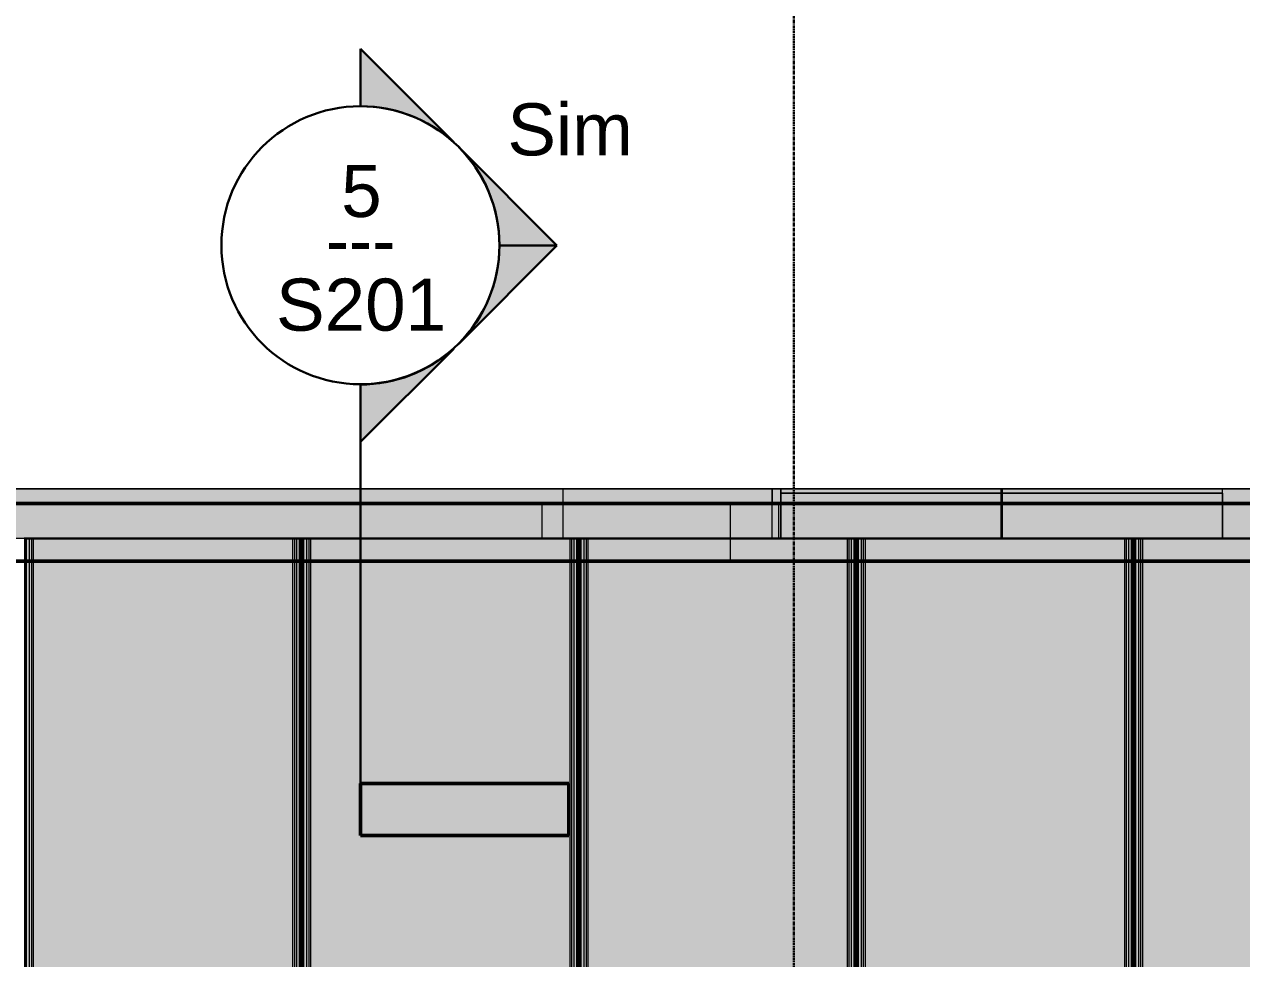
# Model space of a CAD drawing. Header units: inches. Extents: x -4126 to 627, y 9773 to 12338.
# Drawn here: x -2960.2 to -2750, y 12008.6 to 12169.9 of the extents above; entities that cross this region are included whole.
import ezdxf

# ---------------------------------------------------------------- set-up
doc = ezdxf.new("R2010")
doc.units = ezdxf.units.IN
doc.header["$MEASUREMENT"] = 0
doc.linetypes.add('Grid Line 1_2_', pattern=[0.875, 0.5, -0.125, 0.125, -0.125])
for name, color, linetype, lineweight in [('A-WALL', 113, 'Continuous', 13), ('G-ANNO-SYMB', 111, 'Continuous', 30), ('S-BEAM', 12, 'Continuous', 9), ('S-FNDN', 32, 'Continuous', 13), ('S-GRID', 1, 'Continuous', 9)]:
    doc.layers.add(name, color=color, linetype=linetype, lineweight=lineweight)
doc.styles.add('Arial_1', font='arial.ttf', dxfattribs={"height": 9})
doc.styles.add('Century Gothic', font='', dxfattribs={"height": 9})
doc.styles.get('Century Gothic').set_extended_font_data('Century Gothic')

# ---------------------------------------------------------------- blocks, each defined once
blk = doc.blocks.new('CTR - 1st Phase - Shell_rvt-1-FRAMING PLAN - 1ST FLOOR')
at = {"layer": 'A-WALL', "lineweight": 5, "transparency": 33554585}
h = blk.add_hatch(color=13, dxfattribs=at)
h.paths.add_polyline_path([(-3823.2, 12087.19), (-3712.62, 12087.19), (-3712.62, 12089.69), (-3823.2, 12089.69)], flags=0)
h.paths.add_polyline_path([(-2716.32, 12087.19), (-2716.32, 12089.69), (-2753.31, 12089.69), (-2753.31, 12087.19), (-2746.2, 12087.19), (-2746.2, 12088.19), (-2718.32, 12088.19), (-2718.32, 12087.19)], flags=0)
h.paths.add_polyline_path([(-3674.6, 12087.19), (-3673.59, 12087.19), (-3673.59, 12089.69), (-3674.6, 12089.69), (-3674.6, 12087.75)], flags=0)
h.paths.add_polyline_path([(-3637.46, 12087.19), (-3631.32, 12087.19), (-3631.32, 12089.69), (-3637.46, 12089.69), (-3637.46, 12087.27)], flags=0)
h.paths.add_polyline_path([(-2791.52, 12087.19), (-2791.34, 12087.19), (-2791.34, 12089.69), (-2791.52, 12089.69), (-2791.52, 12087.63)], flags=0)
h.paths.add_polyline_path([(-3136.32, 12087.19), (-3131.77, 12087.19), (-3131.77, 12088.19), (-3103.89, 12088.19), (-3103.89, 12087.19), (-3060.14, 12087.19), (-3060.14, 12089.69), (-3136.32, 12089.69), (-3136.32, 12089.64)], flags=0)
h.paths.add_polyline_path([(-2829.55, 12087.19), (-2829.55, 12089.69), (-2831.06, 12089.69), (-2831.06, 12087.19)], flags=0)
h.paths.add_polyline_path([(-3022.11, 12087.19), (-3020.79, 12087.19), (-3020.79, 12089.69), (-3022.11, 12089.69), (-3022.11, 12088.98)], flags=0)
h.paths.add_polyline_path([(-2984.66, 12087.19), (-2867.19, 12087.19), (-2867.19, 12089.69), (-2984.66, 12089.69), (-2984.66, 12088.76)], flags=0)
for points in [[(-2856.37, 12087.19), (-2831.06, 12087.19), (-2831.06, 12089.69), (-2867.19, 12089.69), (-2867.19, 12087.19)], [(-2829.55, 12087.19), (-2791.52, 12087.19), (-2791.52, 12089.69), (-2829.55, 12089.69), (-2829.55, 12087.85)], [(-2753.31, 12087.19), (-2753.31, 12089.69), (-2791.34, 12089.69), (-2791.34, 12087.19)], [(-2864.85, 12081.19), (-2838.32, 12081.19), (-2838.32, 12087.19), (-2867.19, 12087.19), (-2867.19, 12081.19), (-2865.28, 12081.19)], [(-2838.32, 12081.19), (-2831.06, 12081.19), (-2831.06, 12087.19), (-2838.32, 12087.19), (-2838.32, 12082.45)], [(-2816.51, 12081.19), (-2791.52, 12081.19), (-2791.52, 12087.19), (-2829.55, 12087.19), (-2829.55, 12081.19), (-2816.55, 12081.19)], [(-2768.63, 12081.19), (-2753.31, 12081.19), (-2753.31, 12087.19), (-2791.34, 12087.19), (-2791.34, 12081.19), (-2768.67, 12081.19)], [(-2864.43, 12081.06), (-2864.02, 12081.06), (-2864.02, 12081.19), (-2864.85, 12081.19), (-2864.85, 12081.06), (-2864.48, 12081.06)], [(-2838.32, 12081.06), (-2831.06, 12081.06), (-2831.06, 12081.19), (-2838.32, 12081.19)], [(-2816.14, 12081.06), (-2816.14, 12081.19), (-2816.97, 12081.19), (-2816.97, 12081.06), (-2816.51, 12081.06)], [(-2768.71, 12081.06), (-2768.25, 12081.06), (-2768.25, 12081.19), (-2769.09, 12081.19), (-2769.09, 12081.06)]]:
    blk.add_hatch(color=13, dxfattribs=at).paths.add_polyline_path(points, flags=0)
h = blk.add_hatch(color=13, dxfattribs=at)
h.paths.add_polyline_path([(-3823.2, 12081.06), (-3822.07, 12081.06), (-3822.03, 12081.19), (-3712.62, 12081.19), (-3712.62, 12087.19), (-3823.2, 12087.19)], flags=0)
h.paths.add_polyline_path([(-3630.54, 12081.19), (-3628.8, 12081.19), (-3628.8, 12087.19), (-3637.46, 12087.19), (-3637.46, 12081.19), (-3630.59, 12081.19)], flags=0)
h.paths.add_polyline_path([(-3582.66, 12081.19), (-3559.15, 12081.19), (-3559.15, 12087.19), (-3600.92, 12087.19), (-3600.92, 12081.19), (-3582.7, 12081.19)], flags=0)
h.paths.add_polyline_path([(-3487.74, 12081.19), (-3405.42, 12081.19), (-3405.42, 12087.19), (-3521.12, 12087.19), (-3521.12, 12081.19), (-3488.14, 12081.19)], flags=0)
h.paths.add_polyline_path([(-3673.59, 12081.19), (-3673.59, 12087.19), (-3674.6, 12087.15), (-3674.6, 12081.19)], flags=0)
h.paths.add_polyline_path([(-3295.33, 12081.19), (-3290.54, 12081.19), (-3290.54, 12087.19), (-3320.92, 12087.19), (-3320.92, 12081.19), (-3295.37, 12081.19)], flags=0)
h.paths.add_polyline_path([(-2912.27, 12081.19), (-2867.19, 12081.19), (-2867.19, 12087.19), (-2984.66, 12087.19), (-2984.66, 12081.19), (-2912.32, 12081.19)], flags=0)
h.paths.add_polyline_path([(-3151.68, 12081.19), (-3131.77, 12081.19), (-3131.77, 12087.19), (-3214.11, 12087.19), (-3214.11, 12081.19), (-3151.73, 12081.19)], flags=0)
h.paths.add_polyline_path([(-3103.8, 12081.19), (-3060.14, 12081.19), (-3060.14, 12087.19), (-3103.89, 12087.19), (-3103.88, 12081.19), (-3103.84, 12081.19)], flags=0)
h.paths.add_polyline_path([(-3020.79, 12081.19), (-3020.79, 12087.19), (-3022.11, 12087.18), (-3022.11, 12081.19)], flags=0)
h.paths.add_polyline_path([(-3252.14, 12081.19), (-3252.14, 12087.19), (-3252.51, 12087.19), (-3252.51, 12081.19)], flags=0)
h.paths.add_polyline_path([(-3348.8, 12081.19), (-3348.8, 12087.19), (-3367.4, 12087.19), (-3367.4, 12081.19)], flags=0)
h.paths.add_polyline_path([(-2656.02, 12081.19), (-2641.24, 12081.19), (-2641.24, 12087.19), (-2656.32, 12087.19), (-2656.32, 12081.19)], flags=0)
h = blk.add_hatch(color=13, dxfattribs=at)
h.paths.add_polyline_path([(-2831.06, 12081.19), (-2829.55, 12081.19), (-2829.55, 12087.19), (-2831.06, 12087.19), (-2831.06, 12082.49)], flags=0)
h.paths.add_polyline_path([(-2753.31, 12081.19), (-2746.2, 12081.19), (-2746.2, 12087.19), (-2753.31, 12087.19), (-2753.31, 12082.9)], flags=0)
h.paths.add_polyline_path([(-2791.52, 12081.19), (-2791.34, 12081.19), (-2791.34, 12087.19), (-2791.52, 12087.19), (-2791.52, 12082.7)], flags=0)
h.paths.add_polyline_path([(-2696.32, 12081.19), (-2696.32, 12087.19), (-2718.32, 12087.19), (-2718.32, 12081.19)], flags=0)
h = blk.add_hatch(color=13, dxfattribs=at)
h.paths.add_polyline_path([(-2912.27, 12081.06), (-2911.9, 12081.06), (-2911.9, 12081.19), (-2912.73, 12081.19), (-2912.73, 12081.06), (-2912.32, 12081.06)], flags=0)
h.paths.add_polyline_path([(-2960.61, 12081.06), (-2959.78, 12081.06), (-2959.78, 12081.19), (-2960.61, 12081.19)], flags=0)
h.paths.add_polyline_path([(-3487.32, 12081.06), (-3486.48, 12081.06), (-3486.48, 12081.19), (-3487.32, 12081.19)], flags=0)
h.paths.add_polyline_path([(-3582.66, 12081.06), (-3582.25, 12081.06), (-3582.25, 12081.19), (-3583.08, 12081.19), (-3583.08, 12081.06), (-3582.7, 12081.06)], flags=0)
h.paths.add_polyline_path([(-3630.13, 12081.06), (-3630.13, 12081.19), (-3630.96, 12081.19), (-3630.96, 12081.06), (-3630.5, 12081.06)], flags=0)
h.paths.add_polyline_path([(-3103.43, 12081.06), (-3103.43, 12081.19), (-3103.89, 12081.19), (-3103.88, 12081.06), (-3103.8, 12081.06)], flags=0)
h.paths.add_polyline_path([(-3439.02, 12081.06), (-3438.6, 12081.06), (-3438.6, 12081.19), (-3439.43, 12081.19), (-3439.43, 12081.06), (-3439.06, 12081.06)], flags=0)
h.paths.add_polyline_path([(-3152.14, 12081.06), (-3151.31, 12081.06), (-3151.31, 12081.19), (-3152.14, 12081.19)], flags=0)
h.paths.add_polyline_path([(-3295.37, 12081.06), (-3294.95, 12081.06), (-3294.95, 12081.19), (-3295.79, 12081.19), (-3295.79, 12081.06), (-3295.41, 12081.06)], flags=0)
h.paths.add_polyline_path([(-3199.57, 12081.06), (-3199.19, 12081.06), (-3199.19, 12081.19), (-3200.02, 12081.19), (-3200.02, 12081.06), (-3199.61, 12081.06)], flags=0)
h.paths.add_polyline_path([(-3822.07, 12081.06), (-3821.66, 12081.06), (-3821.66, 12081.19), (-3822.07, 12081.19), (-3822.07, 12081.11)], flags=0)
h.paths.add_polyline_path([(-3726.35, 12081.06), (-3725.89, 12081.06), (-3725.89, 12081.19), (-3726.72, 12081.19), (-3726.72, 12081.06)], flags=0)
h.paths.add_polyline_path([(-3774.19, 12081.06), (-3773.77, 12081.06), (-3773.77, 12081.19), (-3774.61, 12081.19), (-3774.61, 12081.06), (-3774.23, 12081.06)], flags=0)
h = blk.add_hatch(color=13, dxfattribs=at)
h.paths.add_polyline_path([(-2641.24, 12081.06), (-2641.24, 12081.19), (-2656.32, 12081.19), (-2656.32, 12081.06)], flags=0)
h.paths.add_polyline_path([(-2961.04, 12081.06), (-2960.61, 12081.06), (-2960.61, 12081.19), (-2961.04, 12081.19)], flags=0)
h.paths.add_polyline_path([(-2961.44, 12081.06), (-2961.44, 12081.19), (-2984.66, 12081.19), (-2984.66, 12081.06)], flags=0)
h.paths.add_polyline_path([(-2959.78, 12081.06), (-2959.35, 12081.06), (-2959.35, 12081.19), (-2959.78, 12081.19)], flags=0)
h.paths.add_polyline_path([(-2867.19, 12081.06), (-2867.19, 12081.19), (-2911.08, 12081.19), (-2911.08, 12081.06)], flags=0)
h.paths.add_polyline_path([(-2958.96, 12081.06), (-2913.56, 12081.06), (-2913.56, 12081.19), (-2958.96, 12081.19)], flags=0)
h.paths.add_polyline_path([(-2913.16, 12081.06), (-2912.73, 12081.06), (-2912.73, 12081.19), (-2913.16, 12081.19)], flags=0)
h.paths.add_polyline_path([(-2911.47, 12081.06), (-2911.47, 12081.19), (-2911.9, 12081.19), (-2911.9, 12081.06)], flags=0)
h.paths.add_polyline_path([(-3438.6, 12081.06), (-3438.17, 12081.06), (-3438.17, 12081.19), (-3438.6, 12081.19)], flags=0)
h.paths.add_polyline_path([(-3599.25, 12081.06), (-3583.9, 12081.06), (-3583.9, 12081.19), (-3600.92, 12081.19), (-3600.92, 12081.06)], flags=0)
h.paths.add_polyline_path([(-3367.4, 12081.06), (-3348.8, 12081.06), (-3348.8, 12081.19), (-3367.4, 12081.19)], flags=0)
h.paths.add_polyline_path([(-3405.42, 12081.06), (-3405.42, 12081.19), (-3437.78, 12081.19), (-3437.78, 12081.06)], flags=0)
h.paths.add_polyline_path([(-3628.8, 12081.06), (-3628.8, 12081.19), (-3629.3, 12081.15), (-3629.3, 12081.06)], flags=0)
h.paths.add_polyline_path([(-3633.01, 12081.06), (-3631.78, 12081.06), (-3631.78, 12081.19), (-3637.46, 12081.19), (-3637.46, 12081.06)], flags=0)
h.paths.add_polyline_path([(-3583.51, 12081.06), (-3583.08, 12081.06), (-3583.08, 12081.19), (-3583.51, 12081.19)], flags=0)
h.paths.add_polyline_path([(-3320.92, 12081.06), (-3296.61, 12081.06), (-3296.61, 12081.19), (-3320.92, 12081.19)], flags=0)
h.paths.add_polyline_path([(-3629.7, 12081.06), (-3629.7, 12081.19), (-3630.13, 12081.19), (-3630.13, 12081.06)], flags=0)
h.paths.add_polyline_path([(-3582.25, 12081.06), (-3581.82, 12081.06), (-3581.82, 12081.19), (-3582.25, 12081.19)], flags=0)
h.paths.add_polyline_path([(-3096.25, 12081.06), (-3060.14, 12081.06), (-3060.14, 12081.19), (-3102.6, 12081.19), (-3102.6, 12081.06)], flags=0)
h.paths.add_polyline_path([(-3103, 12081.06), (-3103, 12081.19), (-3103.43, 12081.19), (-3103.43, 12081.06)], flags=0)
h.paths.add_polyline_path([(-3439.43, 12081.06), (-3439.43, 12081.19), (-3439.86, 12081.19), (-3439.86, 12081.06)], flags=0)
h.paths.add_polyline_path([(-3581.42, 12081.06), (-3559.15, 12081.06), (-3559.15, 12081.19), (-3581.42, 12081.19)], flags=0)
h.paths.add_polyline_path([(-3296.22, 12081.06), (-3295.79, 12081.06), (-3295.79, 12081.19), (-3296.22, 12081.19)], flags=0)
h.paths.add_polyline_path([(-3020.79, 12081.06), (-3020.79, 12081.19), (-3022.11, 12081.19), (-3022.11, 12081.06)], flags=0)
h.paths.add_polyline_path([(-3521.12, 12081.06), (-3488.14, 12081.06), (-3488.14, 12081.19), (-3521.12, 12081.19)], flags=0)
h.paths.add_polyline_path([(-3152.14, 12081.06), (-3152.14, 12081.19), (-3152.57, 12081.19), (-3152.57, 12081.06)], flags=0)
h.paths.add_polyline_path([(-3152.97, 12081.06), (-3152.97, 12081.19), (-3198.37, 12081.19), (-3198.37, 12081.06)], flags=0)
h.paths.add_polyline_path([(-3487.74, 12081.06), (-3487.32, 12081.06), (-3487.32, 12081.19), (-3487.74, 12081.19)], flags=0)
h.paths.add_polyline_path([(-3198.76, 12081.06), (-3198.76, 12081.19), (-3199.19, 12081.19), (-3199.19, 12081.06)], flags=0)
h.paths.add_polyline_path([(-3294.95, 12081.06), (-3294.52, 12081.06), (-3294.52, 12081.19), (-3294.95, 12081.19)], flags=0)
h.paths.add_polyline_path([(-3131.77, 12081.06), (-3131.77, 12081.19), (-3150.49, 12081.19), (-3150.49, 12081.06)], flags=0)
h.paths.add_polyline_path([(-3150.88, 12081.06), (-3150.88, 12081.19), (-3151.31, 12081.19), (-3151.31, 12081.06)], flags=0)
h.paths.add_polyline_path([(-3486.48, 12081.06), (-3486.05, 12081.06), (-3486.05, 12081.19), (-3486.48, 12081.19)], flags=0)
h.paths.add_polyline_path([(-3630.96, 12081.06), (-3630.96, 12081.19), (-3631.39, 12081.19), (-3631.39, 12081.06)], flags=0)
h.paths.add_polyline_path([(-3200.02, 12081.06), (-3200.02, 12081.19), (-3200.45, 12081.19), (-3200.45, 12081.06)], flags=0)
h.paths.add_polyline_path([(-3294.13, 12081.06), (-3290.54, 12081.06), (-3290.54, 12081.19), (-3294.13, 12081.19)], flags=0)
h.paths.add_polyline_path([(-3200.85, 12081.06), (-3200.85, 12081.19), (-3214.11, 12081.19), (-3214.11, 12081.06)], flags=0)
h.paths.add_polyline_path([(-3440.26, 12081.06), (-3440.26, 12081.19), (-3485.66, 12081.19), (-3485.66, 12081.06)], flags=0)
h.paths.add_polyline_path([(-3252.14, 12081.06), (-3252.14, 12081.19), (-3252.51, 12081.19), (-3252.51, 12081.06)], flags=0)
h.paths.add_polyline_path([(-3712.62, 12081.06), (-3712.62, 12081.19), (-3725.07, 12081.19), (-3725.07, 12081.06)], flags=0)
h.paths.add_polyline_path([(-3725.46, 12081.06), (-3725.46, 12081.19), (-3725.89, 12081.19), (-3725.89, 12081.06)], flags=0)
h.paths.add_polyline_path([(-3774.61, 12081.06), (-3774.61, 12081.19), (-3775.04, 12081.19), (-3775.04, 12081.06)], flags=0)
h.paths.add_polyline_path([(-3775.43, 12081.06), (-3775.43, 12081.19), (-3820.83, 12081.16), (-3820.83, 12081.06), (-3801.85, 12081.06)], flags=0)
h.paths.add_polyline_path([(-3674.6, 12081.06), (-3673.59, 12081.06), (-3673.59, 12081.19), (-3674.6, 12081.19)], flags=0)
h.paths.add_polyline_path([(-3747.32, 12081.06), (-3727.55, 12081.06), (-3727.55, 12081.19), (-3772.95, 12081.19), (-3772.95, 12081.06)], flags=0)
h.paths.add_polyline_path([(-3773.34, 12081.06), (-3773.34, 12081.19), (-3773.77, 12081.19), (-3773.76, 12081.06)], flags=0)
h.paths.add_polyline_path([(-3726.74, 12081.06), (-3726.72, 12081.06), (-3726.72, 12081.19), (-3727.15, 12081.19), (-3727.15, 12081.06)], flags=0)
h.paths.add_polyline_path([(-3821.23, 12081.06), (-3821.23, 12081.19), (-3821.66, 12081.19), (-3821.66, 12081.06)], flags=0)
h = blk.add_hatch(color=13, dxfattribs=at)
h.paths.add_polyline_path([(-2959.35, 12081.06), (-2958.96, 12081.06), (-2958.96, 12081.19), (-2959.35, 12081.19)], flags=0)
h.paths.add_polyline_path([(-2911.08, 12081.06), (-2911.08, 12081.19), (-2911.47, 12081.19), (-2911.47, 12081.06)], flags=0)
h.paths.add_polyline_path([(-2961.04, 12081.06), (-2961.04, 12081.19), (-2961.44, 12081.19), (-2961.44, 12081.06)], flags=0)
h.paths.add_polyline_path([(-2913.56, 12081.06), (-2913.16, 12081.06), (-2913.16, 12081.19), (-2913.56, 12081.19)], flags=0)
h.paths.add_polyline_path([(-3583.9, 12081.06), (-3583.51, 12081.06), (-3583.51, 12081.19), (-3583.9, 12081.19)], flags=0)
h.paths.add_polyline_path([(-3629.3, 12081.06), (-3629.3, 12081.19), (-3629.7, 12081.19), (-3629.7, 12081.06)], flags=0)
h.paths.add_polyline_path([(-3631.78, 12081.06), (-3631.39, 12081.06), (-3631.39, 12081.19), (-3631.78, 12081.19), (-3631.78, 12081.12)], flags=0)
h.paths.add_polyline_path([(-3486.05, 12081.06), (-3485.66, 12081.06), (-3485.66, 12081.19), (-3486.05, 12081.19)], flags=0)
h.paths.add_polyline_path([(-3437.78, 12081.06), (-3437.78, 12081.19), (-3438.17, 12081.19), (-3438.17, 12081.06)], flags=0)
h.paths.add_polyline_path([(-3581.82, 12081.06), (-3581.42, 12081.06), (-3581.42, 12081.19), (-3581.82, 12081.19)], flags=0)
h.paths.add_polyline_path([(-3102.6, 12081.06), (-3102.6, 12081.19), (-3103, 12081.19), (-3103, 12081.06)], flags=0)
h.paths.add_polyline_path([(-3198.37, 12081.06), (-3198.37, 12081.19), (-3198.76, 12081.19), (-3198.76, 12081.06)], flags=0)
h.paths.add_polyline_path([(-3296.61, 12081.06), (-3296.22, 12081.06), (-3296.22, 12081.19), (-3296.61, 12081.19)], flags=0)
h.paths.add_polyline_path([(-3152.57, 12081.06), (-3152.57, 12081.19), (-3152.97, 12081.19), (-3152.97, 12081.06)], flags=0)
h.paths.add_polyline_path([(-3488.14, 12081.06), (-3487.74, 12081.06), (-3487.74, 12081.19), (-3488.14, 12081.19)], flags=0)
h.paths.add_polyline_path([(-3150.49, 12081.06), (-3150.49, 12081.19), (-3150.88, 12081.19), (-3150.88, 12081.06)], flags=0)
h.paths.add_polyline_path([(-3439.86, 12081.06), (-3439.86, 12081.19), (-3440.26, 12081.19), (-3440.26, 12081.06)], flags=0)
h.paths.add_polyline_path([(-3200.45, 12081.06), (-3200.45, 12081.19), (-3200.85, 12081.19), (-3200.85, 12081.06)], flags=0)
h.paths.add_polyline_path([(-3294.52, 12081.06), (-3294.13, 12081.06), (-3294.13, 12081.19), (-3294.52, 12081.19)], flags=0)
h.paths.add_polyline_path([(-3725.46, 12081.06), (-3725.07, 12081.06), (-3725.07, 12081.19), (-3725.46, 12081.19)], flags=0)
h.paths.add_polyline_path([(-3775.04, 12081.06), (-3775.04, 12081.19), (-3775.43, 12081.19), (-3775.43, 12081.06)], flags=0)
h.paths.add_polyline_path([(-3773.34, 12081.06), (-3772.95, 12081.06), (-3772.95, 12081.19), (-3773.34, 12081.19)], flags=0)
h.paths.add_polyline_path([(-3727.15, 12081.06), (-3727.15, 12081.19), (-3727.55, 12081.19), (-3727.55, 12081.06)], flags=0)
h.paths.add_polyline_path([(-3820.83, 12081.06), (-3820.83, 12081.19), (-3821.23, 12081.19), (-3821.23, 12081.06)], flags=0)
h = blk.add_hatch(color=13, dxfattribs=at)
h.paths.add_polyline_path([(-2864.02, 12081.06), (-2863.59, 12081.06), (-2863.59, 12081.19), (-2864.02, 12081.19)], flags=0)
h.paths.add_polyline_path([(-2838.32, 12081.06), (-2838.32, 12081.19), (-2863.19, 12081.19), (-2863.19, 12081.06), (-2856.37, 12081.06)], flags=0)
h.paths.add_polyline_path([(-2865.67, 12081.06), (-2865.67, 12081.19), (-2867.19, 12081.19), (-2867.19, 12081.06)], flags=0)
h.paths.add_polyline_path([(-2865.28, 12081.06), (-2864.85, 12081.06), (-2864.85, 12081.19), (-2865.28, 12081.19)], flags=0)
h = blk.add_hatch(color=13, dxfattribs=at)
h.paths.add_polyline_path([(-2863.19, 12081.06), (-2863.19, 12081.19), (-2863.59, 12081.19), (-2863.59, 12081.06)], flags=0)
h.paths.add_polyline_path([(-2865.67, 12081.06), (-2865.28, 12081.06), (-2865.28, 12081.19), (-2865.67, 12081.19)], flags=0)
h = blk.add_hatch(color=13, dxfattribs=at)
h.paths.add_polyline_path([(-2718.32, 12081.06), (-2696.32, 12081.06), (-2696.32, 12081.19), (-2718.32, 12081.19)], flags=0)
h.paths.add_polyline_path([(-2831.06, 12081.06), (-2829.55, 12081.06), (-2829.55, 12081.19), (-2831.06, 12081.19)], flags=0)
h.paths.add_polyline_path([(-2753.31, 12081.06), (-2746.2, 12081.06), (-2746.2, 12081.19), (-2753.31, 12081.19)], flags=0)
h.paths.add_polyline_path([(-2791.34, 12081.06), (-2791.34, 12081.19), (-2791.52, 12081.19), (-2791.52, 12081.06)], flags=0)
h = blk.add_hatch(color=13, dxfattribs=at)
h.paths.add_polyline_path([(-2815.31, 12081.06), (-2791.52, 12081.06), (-2791.52, 12081.19), (-2815.31, 12081.19)], flags=0)
h.paths.add_polyline_path([(-2829.55, 12081.06), (-2817.79, 12081.06), (-2817.79, 12081.19), (-2829.55, 12081.19), (-2829.55, 12081.13)], flags=0)
h.paths.add_polyline_path([(-2815.71, 12081.06), (-2815.71, 12081.19), (-2816.14, 12081.19), (-2816.14, 12081.06)], flags=0)
h.paths.add_polyline_path([(-2816.97, 12081.06), (-2816.97, 12081.19), (-2817.4, 12081.19), (-2817.4, 12081.06)], flags=0)
h = blk.add_hatch(color=13, dxfattribs=at)
h.paths.add_polyline_path([(-2815.71, 12081.06), (-2815.31, 12081.06), (-2815.31, 12081.19), (-2815.71, 12081.19)], flags=0)
h.paths.add_polyline_path([(-2817.79, 12081.06), (-2817.4, 12081.06), (-2817.4, 12081.19), (-2817.79, 12081.19)], flags=0)
h = blk.add_hatch(color=13, dxfattribs=at)
h.paths.add_polyline_path([(-2768.25, 12081.06), (-2767.82, 12081.06), (-2767.82, 12081.19), (-2768.25, 12081.19)], flags=0)
h.paths.add_polyline_path([(-2767.43, 12081.06), (-2753.31, 12081.06), (-2753.31, 12081.19), (-2767.43, 12081.19)], flags=0)
h.paths.add_polyline_path([(-2769.09, 12081.06), (-2769.09, 12081.19), (-2769.52, 12081.19), (-2769.52, 12081.06)], flags=0)
h.paths.add_polyline_path([(-2769.91, 12081.06), (-2769.91, 12081.19), (-2791.34, 12081.19), (-2791.34, 12081.06)], flags=0)
h = blk.add_hatch(color=13, dxfattribs=at)
h.paths.add_polyline_path([(-2769.52, 12081.06), (-2769.52, 12081.19), (-2769.91, 12081.19), (-2769.91, 12081.06)], flags=0)
h.paths.add_polyline_path([(-2767.43, 12081.06), (-2767.43, 12081.19), (-2767.82, 12081.19), (-2767.82, 12081.06)], flags=0)
at = {"layer": 'A-WALL', "color": 253}
for p, q in [((-2716.32, 12089.69), (-3136.32, 12089.69)), ((-2959.78, 12081.06), (-2960.16, 12081.06)), ((-2958.96, 12081.06), (-2959.35, 12081.06)), ((-2913.16, 12081.06), (-2913.56, 12081.06)), ((-2912.36, 12081.06), (-2912.73, 12081.06)), ((-2911.9, 12081.06), (-2912.27, 12081.06)), ((-2911.08, 12081.06), (-2911.47, 12081.06)), ((-2865.28, 12081.06), (-2865.67, 12081.06)), ((-2864.48, 12081.06), (-2864.85, 12081.06)), ((-2864.02, 12081.06), (-2864.39, 12081.06)), ((-2863.19, 12081.06), (-2863.59, 12081.06)), ((-2817.79, 12081.06), (-2817.4, 12081.06)), ((-2817.4, 12081.06), (-2817.79, 12081.06)), ((-2816.97, 12081.06), (-2816.59, 12081.06)), ((-2816.59, 12081.06), (-2816.97, 12081.06)), ((-2816.51, 12081.06), (-2816.14, 12081.06)), ((-2816.14, 12081.06), (-2816.51, 12081.06)), ((-2815.71, 12081.06), (-2815.31, 12081.06)), ((-2815.31, 12081.06), (-2815.71, 12081.06)), ((-2769.91, 12081.06), (-2769.52, 12081.06)), ((-2769.52, 12081.06), (-2769.91, 12081.06)), ((-2769.09, 12081.06), (-2768.71, 12081.06)), ((-2768.71, 12081.06), (-2769.09, 12081.06)), ((-2768.63, 12081.06), (-2768.25, 12081.06)), ((-2768.25, 12081.06), (-2768.63, 12081.06)), ((-2767.82, 12081.06), (-2767.43, 12081.06)), ((-2767.43, 12081.06), (-2767.82, 12081.06))]:
    blk.add_line(p, q, dxfattribs=at)
at = {"layer": 'A-WALL', "color": 33}
for p, q in [((-2984.66, 12089.69), (-2867.19, 12089.69)), ((-2831.06, 12089.69), (-2867.19, 12089.69)), ((-2867.19, 12089.69), (-2831.06, 12089.69)), ((-2867.19, 12089.69), (-2867.19, 12087.19)), ((-2867.19, 12089.69), (-2867.19, 12087.19)), ((-2831.06, 12089.69), (-2829.55, 12089.69)), ((-2831.06, 12087.19), (-2831.06, 12089.69)), ((-2831.06, 12089.69), (-2831.06, 12087.19)), ((-2791.52, 12089.69), (-2829.55, 12089.69)), ((-2829.55, 12089.69), (-2791.52, 12089.69)), ((-2829.55, 12089.69), (-2829.55, 12087.19)), ((-2829.55, 12088.94), (-2829.55, 12089.69)), ((-2829.55, 12088.94), (-2791.52, 12088.94)), ((-2791.52, 12088.94), (-2829.55, 12088.94)), ((-2829.55, 12087.19), (-2829.55, 12088.94)), ((-2791.52, 12089.69), (-2791.34, 12089.69)), ((-2791.52, 12088.94), (-2791.52, 12089.69)), ((-2791.52, 12087.19), (-2791.52, 12089.69)), ((-2791.52, 12088.94), (-2791.52, 12087.19)), ((-2753.31, 12089.69), (-2791.34, 12089.69)), ((-2791.34, 12089.69), (-2753.31, 12089.69)), ((-2791.34, 12089.69), (-2791.34, 12087.19)), ((-2791.34, 12088.94), (-2791.34, 12089.69)), ((-2791.34, 12088.94), (-2753.31, 12088.94)), ((-2753.31, 12088.94), (-2791.34, 12088.94)), ((-2791.34, 12087.19), (-2791.34, 12088.94)), ((-2753.31, 12089.69), (-2712.32, 12089.69)), ((-2753.31, 12088.94), (-2753.31, 12089.69)), ((-2753.31, 12087.19), (-2753.31, 12089.69)), ((-2753.31, 12088.94), (-2753.31, 12087.19)), ((-2867.19, 12087.19), (-2867.19, 12081.19)), ((-2831.06, 12081.19), (-2831.06, 12087.19)), ((-2829.55, 12087.19), (-2829.55, 12081.19)), ((-2829.55, 12081.19), (-2829.55, 12087.19)), ((-2791.52, 12087.19), (-2791.52, 12081.19)), ((-2791.52, 12081.19), (-2791.52, 12087.19)), ((-2791.34, 12087.19), (-2791.34, 12081.19)), ((-2791.34, 12081.19), (-2791.34, 12087.19)), ((-2753.31, 12087.19), (-2753.31, 12081.19)), ((-2753.31, 12081.19), (-2753.31, 12087.19)), ((-2959.35, 12081.06), (-2959.78, 12081.06)), ((-2913.56, 12081.06), (-2958.96, 12081.06)), ((-2912.73, 12081.06), (-2913.16, 12081.06)), ((-2911.47, 12081.06), (-2911.9, 12081.06)), ((-2865.67, 12081.06), (-2911.08, 12081.06)), ((-2867.19, 12081.19), (-2867.19, 12081.06)), ((-2864.85, 12081.06), (-2865.28, 12081.06)), ((-2863.59, 12081.06), (-2864.02, 12081.06)), ((-2838.32, 12081.06), (-2863.19, 12081.06)), ((-2829.55, 12081.06), (-2838.32, 12081.06)), ((-2831.06, 12081.06), (-2831.06, 12081.19)), ((-2829.55, 12081.19), (-2829.55, 12081.06)), ((-2829.55, 12081.06), (-2829.55, 12081.19)), ((-2829.55, 12081.06), (-2817.79, 12081.06)), ((-2817.79, 12081.06), (-2829.55, 12081.06)), ((-2817.4, 12081.06), (-2817.79, 12081.06)), ((-2817.4, 12081.06), (-2816.97, 12081.06)), ((-2816.97, 12081.06), (-2817.4, 12081.06)), ((-2816.59, 12081.06), (-2816.97, 12081.06)), ((-2816.14, 12081.06), (-2816.51, 12081.06)), ((-2816.14, 12081.06), (-2815.71, 12081.06)), ((-2815.71, 12081.06), (-2816.14, 12081.06)), ((-2815.31, 12081.06), (-2815.71, 12081.06)), ((-2815.31, 12081.06), (-2791.52, 12081.06)), ((-2791.52, 12081.06), (-2815.31, 12081.06)), ((-2791.52, 12081.19), (-2791.52, 12081.06)), ((-2791.52, 12081.06), (-2791.52, 12081.19)), ((-2791.34, 12081.06), (-2791.52, 12081.06)), ((-2791.34, 12081.19), (-2791.34, 12081.06)), ((-2791.34, 12081.06), (-2791.34, 12081.19)), ((-2791.34, 12081.06), (-2769.91, 12081.06)), ((-2769.91, 12081.06), (-2791.34, 12081.06)), ((-2769.52, 12081.06), (-2769.91, 12081.06)), ((-2769.52, 12081.06), (-2769.09, 12081.06)), ((-2769.09, 12081.06), (-2769.52, 12081.06)), ((-2768.71, 12081.06), (-2769.09, 12081.06)), ((-2768.25, 12081.06), (-2768.63, 12081.06)), ((-2768.25, 12081.06), (-2767.82, 12081.06)), ((-2767.82, 12081.06), (-2768.25, 12081.06)), ((-2767.43, 12081.06), (-2767.82, 12081.06)), ((-2767.43, 12081.06), (-2753.31, 12081.06)), ((-2753.31, 12081.06), (-2767.43, 12081.06)), ((-2753.31, 12081.19), (-2753.31, 12081.06)), ((-2753.31, 12081.06), (-2753.31, 12081.19)), ((-2746.2, 12081.06), (-2753.31, 12081.06))]:
    blk.add_line(p, q, dxfattribs=at)
at = {"layer": 'A-WALL', "color": 23}
for p, q in [((-2867.19, 12089.69), (-2831.06, 12089.69)), ((-2829.55, 12089.69), (-2791.52, 12089.69)), ((-2791.34, 12089.69), (-2753.31, 12089.69)), ((-2817.79, 12081.06), (-2829.55, 12081.06)), ((-2816.97, 12081.06), (-2817.4, 12081.06)), ((-2815.71, 12081.06), (-2816.14, 12081.06)), ((-2791.52, 12081.06), (-2815.31, 12081.06)), ((-2769.91, 12081.06), (-2791.34, 12081.06)), ((-2769.09, 12081.06), (-2769.52, 12081.06)), ((-2767.82, 12081.06), (-2768.25, 12081.06)), ((-2753.31, 12081.06), (-2767.43, 12081.06))]:
    blk.add_line(p, q, dxfattribs=at)
at = {"layer": 'A-WALL', "color": 9}
for p, q in [((-2838.32, 12087.19), (-3136.32, 12087.19)), ((-2984.66, 12087.19), (-2867.19, 12087.19)), ((-2838.32, 12087.19), (-2867.19, 12087.19)), ((-2867.19, 12087.19), (-2867.19, 12081.19)), ((-2716.32, 12087.19), (-2838.32, 12087.19)), ((-2831.06, 12087.19), (-2838.32, 12087.19)), ((-2831.06, 12087.19), (-2696.32, 12087.19)), ((-2831.06, 12081.19), (-2831.06, 12087.19)), ((-2960.16, 12081.06), (-2959.35, 12081.06)), ((-2959.35, 12081.06), (-2958.96, 12081.06)), ((-2958.96, 12081.06), (-2913.56, 12081.06)), ((-2913.56, 12081.06), (-2913.16, 12081.06)), ((-2913.16, 12081.06), (-2912.36, 12081.06)), ((-2912.27, 12081.06), (-2911.47, 12081.06)), ((-2911.47, 12081.06), (-2911.08, 12081.06)), ((-2911.08, 12081.06), (-2867.19, 12081.06)), ((-2867.19, 12081.19), (-2867.19, 12081.06)), ((-2867.19, 12081.06), (-2865.67, 12081.06)), ((-2865.67, 12081.06), (-2865.28, 12081.06)), ((-2865.28, 12081.06), (-2864.48, 12081.06)), ((-2864.39, 12081.06), (-2863.59, 12081.06)), ((-2863.59, 12081.06), (-2863.19, 12081.06)), ((-2863.19, 12081.06), (-2838.32, 12081.06)), ((-2838.32, 12081.06), (-2831.06, 12081.06)), ((-2831.06, 12081.06), (-2831.06, 12081.19)), ((-2831.06, 12081.06), (-2817.79, 12081.06)), ((-2817.79, 12081.06), (-2817.4, 12081.06)), ((-2817.4, 12081.06), (-2816.97, 12081.06)), ((-2816.97, 12081.06), (-2816.59, 12081.06)), ((-2816.51, 12081.06), (-2816.14, 12081.06)), ((-2816.14, 12081.06), (-2815.71, 12081.06)), ((-2815.71, 12081.06), (-2815.31, 12081.06)), ((-2815.31, 12081.06), (-2769.91, 12081.06)), ((-2769.91, 12081.06), (-2769.52, 12081.06)), ((-2769.52, 12081.06), (-2769.09, 12081.06)), ((-2769.09, 12081.06), (-2768.71, 12081.06)), ((-2768.63, 12081.06), (-2768.25, 12081.06)), ((-2768.25, 12081.06), (-2767.82, 12081.06)), ((-2767.82, 12081.06), (-2767.43, 12081.06)), ((-2767.43, 12081.06), (-2722.03, 12081.06))]:
    blk.add_line(p, q, dxfattribs=at)
blk = doc.blocks.new('034100 - Precast Structural Concrete - Solid Plank - 12_-V21-FRAMING PLAN - 1ST FLOOR')
at = {"layer": 'S-BEAM', "transparency": 33554483}
for points in [[(4, 23.52), (4, 23.9), (0.13, 23.9), (0.13, 23.52)], [(222, 23.52), (222, 23.9), (4, 23.9), (4, 23.52), (136.1, 23.52)], [(4, 23.09), (0.13, 23.09), (0.13, 22.7), (4, 22.7)], [(222, 23.09), (4, 23.09), (4, 22.7), (222, 22.7)], [(4, -23.09), (4, -22.7), (0.13, -22.7), (0.13, -23.09)], [(222, -22.7), (4, -22.7), (4, -23.09), (222, -23.09)], [(4, -23.52), (0.13, -23.52), (0.13, -23.9), (4, -23.9)], [(222, -23.52), (4, -23.52), (4, -23.9), (222, -23.9)]]:
    blk.add_hatch(color=256, dxfattribs=at).paths.add_polyline_path(points, flags=0)
h = blk.add_hatch(color=256, dxfattribs=at)
h.paths.add_polyline_path([(4, 22.7), (0.13, 22.7), (0.13, -22.7), (4, -22.7)], flags=0)
h.paths.add_polyline_path([(4, -23.09), (0.13, -23.09), (0.13, -23.52), (4, -23.52)], flags=0)
h.paths.add_polyline_path([(4, 23.52), (0.13, 23.52), (0.13, 23.09), (4, 23.09)], flags=0)
h = blk.add_hatch(color=256, dxfattribs=at)
h.paths.add_polyline_path([(222, -23.52), (222, -23.09), (4, -23.09), (4, -23.52), (136.1, -23.52)], flags=0)
h.paths.add_polyline_path([(222, 23.09), (222, 23.52), (4, 23.52), (4, 23.09), (136.1, 23.09)], flags=0)
h.paths.add_polyline_path([(222, 22.7), (4, 22.7), (4, -22.7), (222, -22.7)], flags=0)
at = {"layer": 'S-BEAM'}
for p, q in [((0, 23.94), (0, 23.9)), ((0, 23.94), (4, 23.94)), ((0, 23.76), (0, 23.9)), ((0, 23.9), (0, 23.52)), ((0, 23.9), (4, 23.9)), ((0, 22.7), (0, 23.76)), ((0, 23.76), (4, 23.76)), ((0, 23.76), (4, 23.76)), ((0, 23.52), (0, -23.52)), ((0, 23.52), (4, 23.52)), ((4, 23.94), (222, 23.94)), ((4, 23.9), (222, 23.9)), ((4, 23.76), (222, 23.76)), ((4, 23.76), (222, 23.76)), ((4, 23.52), (222, 23.52)), ((0, 22.7), (0, 23.09)), ((0, 23.09), (0, 22.7)), ((0, 23.09), (4, 23.09)), ((0, 23.09), (4, 23.09)), ((0, 22.4), (0, 22.7)), ((0, 22.7), (4, 22.7)), ((0, -22.4), (0, 22.4)), ((0, 22.4), (4, 22.4)), ((4, 23.09), (222, 23.09)), ((4, 23.09), (222, 23.09)), ((4, 22.7), (222, 22.7)), ((4, 22.4), (222, 22.4)), ((0, -22.7), (0, -22.4)), ((0, -22.4), (4, -22.4)), ((0, -23.76), (0, -22.7)), ((0, -22.7), (0, -23.09)), ((0, -23.09), (0, -22.7)), ((0, -22.7), (4, -22.7)), ((0, -23.09), (4, -23.09)), ((0, -23.09), (4, -23.09)), ((4, -22.4), (222, -22.4)), ((4, -22.7), (222, -22.7)), ((4, -23.09), (222, -23.09)), ((4, -23.09), (222, -23.09)), ((0, -23.52), (0, -23.9)), ((4, -23.52), (0, -23.52)), ((0, -23.9), (0, -23.76)), ((4, -23.76), (0, -23.76)), ((0, -23.76), (4, -23.76)), ((0, -23.9), (0, -23.94)), ((0, -23.9), (4, -23.9)), ((222, -23.52), (4, -23.52)), ((222, -23.76), (4, -23.76)), ((4, -23.76), (222, -23.76)), ((4, -23.9), (222, -23.9))]:
    blk.add_line(p, q, dxfattribs=at)
blk = doc.blocks.new('034100 - Precast Structural Concrete - Solid Plank - 12_-V22-FRAMING PLAN - 1ST FLOOR')
at = {"layer": 'S-BEAM', "transparency": 33554483}
for points in [[(4, 23.52), (4, 23.9), (0.13, 23.9), (0.13, 23.52)], [(222, 23.52), (222, 23.9), (4, 23.9), (4, 23.52), (136.1, 23.52)], [(4, 23.09), (0.13, 23.09), (0.13, 22.7), (4, 22.7)], [(222, 23.09), (4, 23.09), (4, 22.7), (222, 22.7)], [(4, -22.7), (0.13, -22.7), (0.13, -23.09), (4, -23.09)], [(222, -22.7), (4, -22.7), (4, -23.09), (222, -23.09)], [(4, -23.9), (4, -23.52), (0.13, -23.52), (0.13, -23.9)], [(222, -23.52), (4, -23.52), (4, -23.9), (222, -23.9)]]:
    blk.add_hatch(color=256, dxfattribs=at).paths.add_polyline_path(points, flags=0)
h = blk.add_hatch(color=256, dxfattribs=at)
h.paths.add_polyline_path([(4, -23.52), (4, -23.09), (0.13, -23.09), (0.13, -23.52)], flags=0)
h.paths.add_polyline_path([(4, 23.09), (4, 23.52), (0.13, 23.52), (0.13, 23.09)], flags=0)
h.paths.add_polyline_path([(4, 21.19), (4, 22.7), (0.13, 22.7), (0.13, -22.7), (4, -22.7)], flags=0)
h = blk.add_hatch(color=256, dxfattribs=at)
h.paths.add_polyline_path([(222, -23.52), (222, -23.09), (4, -23.09), (4, -23.52), (136.1, -23.52)], flags=0)
h.paths.add_polyline_path([(222, 23.09), (222, 23.52), (4, 23.52), (4, 23.09), (136.1, 23.09)], flags=0)
h.paths.add_polyline_path([(222, 22.7), (4, 22.7), (4, -22.7), (222, -22.7)], flags=0)
at = {"layer": 'S-BEAM'}
for p, q in [((0, 23.94), (0, 23.9)), ((0, 23.94), (4, 23.94)), ((0, 23.76), (0, 23.9)), ((0, 23.9), (0, 23.52)), ((0, 23.9), (4, 23.9)), ((0, 22.7), (0, 23.76)), ((0, 23.76), (4, 23.76)), ((0, 23.76), (4, 23.76)), ((0, 23.52), (0, -23.52)), ((0, 23.52), (4, 23.52)), ((4, 23.94), (222, 23.94)), ((4, 23.9), (222, 23.9)), ((4, 23.76), (222, 23.76)), ((4, 23.76), (222, 23.76)), ((4, 23.52), (222, 23.52)), ((0, 22.7), (0, 23.09)), ((0, 23.09), (0, 22.7)), ((0, 23.09), (4, 23.09)), ((0, 23.09), (4, 23.09)), ((0, 22.4), (0, 22.7)), ((0, 22.7), (4, 22.7)), ((0, -22.4), (0, 22.4)), ((0, 22.4), (4, 22.4)), ((4, 23.09), (222, 23.09)), ((4, 23.09), (222, 23.09)), ((4, 22.7), (222, 22.7)), ((4, 22.4), (222, 22.4)), ((0, -22.7), (0, -22.4)), ((0, -22.4), (4, -22.4)), ((0, -23.76), (0, -22.7)), ((0, -22.7), (0, -23.09)), ((0, -23.09), (0, -22.7)), ((0, -22.7), (4, -22.7)), ((0, -23.09), (4, -23.09)), ((0, -23.09), (4, -23.09)), ((4, -22.4), (222, -22.4)), ((4, -22.7), (222, -22.7)), ((4, -23.09), (222, -23.09)), ((4, -23.09), (222, -23.09)), ((0, -23.52), (0, -23.9)), ((4, -23.52), (0, -23.52)), ((0, -23.9), (0, -23.76)), ((4, -23.76), (0, -23.76)), ((0, -23.76), (4, -23.76)), ((0, -23.9), (0, -23.94)), ((0, -23.9), (4, -23.9)), ((0, -23.94), (4, -23.94)), ((222, -23.52), (4, -23.52)), ((222, -23.76), (4, -23.76)), ((4, -23.76), (222, -23.76)), ((4, -23.9), (222, -23.9)), ((4, -23.94), (222, -23.94))]:
    blk.add_line(p, q, dxfattribs=at)
blk = doc.blocks.new('034100 - Precast Structural Concrete - Solid Plank - 12_-V23-FRAMING PLAN - 1ST FLOOR')
at = {"layer": 'S-BEAM', "transparency": 33554483}
for points in [[(4, 23.9), (4, 23.94), (0.13, 23.9)], [(4, 23.52), (4, 23.9), (0.13, 23.9), (0.13, 23.52)], [(222, 23.9), (4, 23.9), (4, 23.52), (222, 23.52)], [(4, 23.09), (0.13, 23.09), (0.13, 22.7), (4, 22.7)], [(222, 23.09), (4, 23.09), (4, 22.7), (222, 22.7)], [(4, -22.7), (0.13, -22.7), (0.13, -23.09), (4, -23.09)], [(222, -22.7), (4, -22.7), (4, -23.09), (222, -23.09)], [(4, -23.9), (4, -23.52), (0.13, -23.52), (0.13, -23.9)], [(222, -23.52), (4, -23.52), (4, -23.9), (222, -23.9)]]:
    blk.add_hatch(color=256, dxfattribs=at).paths.add_polyline_path(points, flags=0)
h = blk.add_hatch(color=256, dxfattribs=at)
h.paths.add_polyline_path([(4, 10.95), (4, 22.7), (0.13, 22.7), (0.13, 2.17), (4, 2.17), (4, 9.43)], flags=0)
h.paths.add_polyline_path([(4, 23.52), (0.13, 23.52), (0.13, 23.09), (4, 23.09)], flags=0)
h = blk.add_hatch(color=256, dxfattribs=at)
h.paths.add_polyline_path([(226, 13.29), (222, 13.29), (222, 22.7), (4, 22.7), (4, -22.7), (222, -22.7), (222, 13.29), (226, 13.29)], flags=0)
h.paths.add_polyline_path([(222, 23.09), (222, 23.52), (4, 23.52), (4, 23.09), (136.1, 23.09)], flags=0)
h.paths.add_polyline_path([(222, -23.09), (4, -23.09), (4, -23.52), (222, -23.52)], flags=0)
h = blk.add_hatch(color=256, dxfattribs=at)
h.paths.add_polyline_path([(4, -22.7), (4, 2.17), (0.13, 2.17), (0.13, -22.7)], flags=0)
h.paths.add_polyline_path([(4, -23.09), (0.13, -23.09), (0.13, -23.52), (4, -23.52)], flags=0)
at = {"layer": 'S-BEAM'}
for p, q in [((0, 23.94), (0, 23.9)), ((0, 23.94), (4, 23.94)), ((0, 23.76), (0, 23.9)), ((0, 23.9), (0, 23.52)), ((0, 23.9), (4, 23.9)), ((0, 23.52), (0, 23.76)), ((0, 23.76), (4, 23.76)), ((0, 23.76), (4, 23.76)), ((0, 22.7), (0, 23.52)), ((0, 23.52), (0, 2.17)), ((0, 23.52), (4, 23.52)), ((4, 23.94), (222, 23.94)), ((4, 23.9), (222, 23.9)), ((4, 23.76), (222, 23.76)), ((4, 23.76), (222, 23.76)), ((4, 23.52), (222, 23.52)), ((0, 22.7), (0, 23.09)), ((0, 23.09), (0, 22.7)), ((0, 23.09), (4, 23.09)), ((0, 23.09), (4, 23.09)), ((0, 22.4), (0, 22.7)), ((0, 22.7), (4, 22.7)), ((0, 2.17), (0, 22.4)), ((0, 22.4), (4, 22.4)), ((4, 23.09), (222, 23.09)), ((4, 23.09), (222, 23.09)), ((4, 22.7), (222, 22.7)), ((4, 22.4), (222, 22.4)), ((0, -22.4), (0, 2.17)), ((0, 2.17), (0, -23.52)), ((0, -22.7), (0, -22.4)), ((0, -22.4), (4, -22.4)), ((0, -23.76), (0, -22.7)), ((0, -22.7), (0, -23.09)), ((0, -23.09), (0, -22.7)), ((0, -22.7), (4, -22.7)), ((0, -23.09), (4, -23.09)), ((0, -23.09), (4, -23.09)), ((4, -22.4), (222, -22.4)), ((4, -22.7), (222, -22.7)), ((4, -23.09), (222, -23.09)), ((4, -23.09), (222, -23.09)), ((0, -23.52), (0, -23.9)), ((4, -23.52), (0, -23.52)), ((0, -23.9), (0, -23.76)), ((4, -23.76), (0, -23.76)), ((0, -23.76), (4, -23.76)), ((0, -23.9), (0, -23.94)), ((0, -23.9), (4, -23.9)), ((0, -23.94), (4, -23.94)), ((222, -23.52), (4, -23.52)), ((222, -23.76), (4, -23.76)), ((4, -23.76), (222, -23.76)), ((4, -23.9), (222, -23.9)), ((4, -23.94), (222, -23.94))]:
    blk.add_line(p, q, dxfattribs=at)
blk = doc.blocks.new('034100 - Precast Structural Concrete - Solid Plank - 12_-V24-FRAMING PLAN - 1ST FLOOR')
at = {"layer": 'S-BEAM', "transparency": 33554483}
for points in [[(4, 23.52), (4, 23.9), (0.13, 23.9), (0.13, 23.52)], [(222, 23.52), (222, 23.9), (4, 23.9), (4, 23.52), (136.1, 23.52)], [(4, 23.09), (0.13, 23.09), (0.13, 22.7), (4, 22.7)], [(222, 23.09), (4, 23.09), (4, 22.7), (222, 22.7)], [(4, -22.7), (0.13, -22.7), (0.13, -23.09), (4, -23.09)], [(222, -22.7), (4, -22.7), (4, -23.09), (222, -23.09)], [(4, -23.52), (0.13, -23.52), (0.13, -23.9), (4, -23.9)], [(222, -23.52), (4, -23.52), (4, -23.9), (222, -23.9)]]:
    blk.add_hatch(color=256, dxfattribs=at).paths.add_polyline_path(points, flags=0)
h = blk.add_hatch(color=256, dxfattribs=at)
h.paths.add_polyline_path([(4, -23.52), (4, -23.09), (0.13, -23.09), (0.13, -23.52)], flags=0)
h.paths.add_polyline_path([(4, -22.7), (4, 22.7), (0.13, 22.7), (0.13, -22.7)], flags=0)
h.paths.add_polyline_path([(4, 23.52), (0.13, 23.52), (0.13, 23.09), (4, 23.09)], flags=0)
h = blk.add_hatch(color=256, dxfattribs=at)
h.paths.add_polyline_path([(222, -23.52), (222, -23.09), (4, -23.09), (4, -23.52), (136.1, -23.52)], flags=0)
h.paths.add_polyline_path([(222, 23.09), (222, 23.52), (4, 23.52), (4, 23.09), (136.1, 23.09)], flags=0)
h.paths.add_polyline_path([(222, 22.7), (4, 22.7), (4, -22.7), (222, -22.7)], flags=0)
at = {"layer": 'S-BEAM'}
for p, q in [((0, 23.94), (0, 23.9)), ((0, 23.94), (4, 23.94)), ((0, 23.76), (0, 23.9)), ((0, 23.9), (0, 23.52)), ((0, 23.9), (4, 23.9)), ((0, 23.52), (0, 23.76)), ((0, 23.76), (4, 23.76)), ((0, 23.76), (4, 23.76)), ((0, 22.7), (0, 23.52)), ((0, 23.52), (0, -23.52)), ((0, 23.52), (4, 23.52)), ((4, 23.94), (222, 23.94)), ((4, 23.9), (222, 23.9)), ((4, 23.76), (222, 23.76)), ((4, 23.76), (222, 23.76)), ((4, 23.52), (222, 23.52)), ((0, 22.7), (0, 23.09)), ((0, 23.09), (0, 22.7)), ((0, 23.09), (4, 23.09)), ((0, 23.09), (4, 23.09)), ((0, 22.4), (0, 22.7)), ((0, 22.7), (4, 22.7)), ((0, -22.4), (0, 22.4)), ((0, 22.4), (4, 22.4)), ((4, 23.09), (222, 23.09)), ((4, 23.09), (222, 23.09)), ((4, 22.7), (222, 22.7)), ((4, 22.4), (222, 22.4)), ((0, -22.7), (0, -22.4)), ((0, -22.4), (4, -22.4)), ((0, -23.52), (0, -22.7)), ((0, -22.7), (0, -23.09)), ((0, -23.09), (0, -22.7)), ((0, -22.7), (4, -22.7)), ((0, -23.09), (4, -23.09)), ((0, -23.09), (4, -23.09)), ((4, -22.4), (222, -22.4)), ((4, -22.7), (222, -22.7)), ((4, -23.09), (222, -23.09)), ((4, -23.09), (222, -23.09)), ((0, -23.52), (0, -23.9)), ((0, -23.76), (0, -23.52)), ((4, -23.52), (0, -23.52)), ((0, -23.9), (0, -23.76)), ((4, -23.76), (0, -23.76)), ((0, -23.76), (4, -23.76)), ((0, -23.9), (0, -23.94)), ((0, -23.9), (4, -23.9)), ((0, -23.94), (4, -23.94)), ((222, -23.52), (4, -23.52)), ((222, -23.76), (4, -23.76)), ((4, -23.76), (222, -23.76)), ((4, -23.9), (222, -23.9)), ((4, -23.94), (222, -23.94))]:
    blk.add_line(p, q, dxfattribs=at)
blk = doc.blocks.new('034100 - Precast Structural Concrete - Solid Plank - 12_-V25-FRAMING PLAN - 1ST FLOOR')
at = {"layer": 'S-BEAM', "transparency": 33554483}
h = blk.add_hatch(color=256, dxfattribs=at)
h.paths.add_polyline_path([(4, -23.52), (4, -23.09), (0.13, -23.09), (0.13, -23.52)], flags=0)
h.paths.add_polyline_path([(4, 22.7), (0.13, 22.7), (0.13, -22.7), (4, -22.7), (4, -1.47)], flags=0)
h.paths.add_polyline_path([(4, 23.52), (0.13, 23.52), (0.13, 23.09), (4, 23.09), (4, 23.42)], flags=0)
h = blk.add_hatch(color=256, dxfattribs=at)
h.paths.add_polyline_path([(222, -23.09), (4, -23.09), (4, -23.52), (222, -23.52)], flags=0)
h.paths.add_polyline_path([(222, -22.7), (222, 22.7), (4, 22.7), (4, -22.7), (136.1, -22.7)], flags=0)
h.paths.add_polyline_path([(222, 23.42), (222, 23.52), (4, 23.52), (4, 23.09), (222, 23.09)], flags=0)
for points in [[(4, -22.7), (0.13, -22.7), (0.13, -23.09), (4, -23.09)], [(222, -22.7), (4, -22.7), (4, -23.09), (222, -23.09)], [(4, -23.9), (4, -23.52), (0.13, -23.52), (0.13, -23.9)], [(222, -23.9), (222, -23.52), (4, -23.52), (4, -23.9), (136.1, -23.9)]]:
    blk.add_hatch(color=256, dxfattribs=at).paths.add_polyline_path(points, flags=0)
at = {"layer": 'S-BEAM'}
for p, q in [((0, 23.52), (0, -23.52)), ((0, -22.4), (0, 22.4)), ((0, -22.7), (0, -22.4)), ((0, -22.4), (4, -22.4)), ((0, -23.52), (0, -22.7)), ((0, -22.7), (0, -23.09)), ((0, -23.09), (0, -22.7)), ((0, -22.7), (4, -22.7)), ((0, -23.09), (4, -23.09)), ((0, -23.09), (4, -23.09)), ((4, -22.4), (222, -22.4)), ((4, -22.7), (222, -22.7)), ((4, -23.09), (222, -23.09)), ((4, -23.09), (222, -23.09)), ((0, -23.52), (0, -23.9)), ((0, -23.76), (0, -23.52)), ((4, -23.52), (0, -23.52)), ((0, -23.9), (0, -23.76)), ((4, -23.76), (0, -23.76)), ((0, -23.76), (4, -23.76)), ((0, -23.9), (0, -23.94)), ((0, -23.9), (4, -23.9)), ((0, -23.94), (4, -23.94)), ((222, -23.52), (4, -23.52)), ((222, -23.76), (4, -23.76)), ((4, -23.76), (222, -23.76)), ((4, -23.9), (222, -23.9)), ((4, -23.94), (222, -23.94))]:
    blk.add_line(p, q, dxfattribs=at)
blk = doc.blocks.new('Section - 3_32_ x 3_8_-1738294-FRAMING PLAN - 1ST FLOOR')
at = {"layer": 'G-ANNO-SYMB', "lineweight": 9}
blk.add_hatch(color=256, dxfattribs=at).paths.add_polyline_path([(0, 0.375), (0, 0), (-0.09375, 0), (-0.09375, 0.375)], flags=0)
at = {"layer": 'G-ANNO-SYMB', "lineweight": 50}
for p, q in [((0, 0.375), (-0.09375, 0.375)), ((-0.09375, 0.375), (-0.09375, 0)), ((0, 0), (0, 0.375)), ((-0.09375, 0), (0, 0))]:
    blk.add_line(p, q, dxfattribs=at)
blk = doc.blocks.new('Section - Section Head - Filled-1738293-FRAMING PLAN - 1ST FLOOR')
at = {"layer": 'G-ANNO-SYMB', "lineweight": 9}
h = blk.add_hatch(color=256, dxfattribs=at)
edge = h.paths.add_edge_path(flags=0)
edge.add_line((-0.4268, 0.1768), (-0.25, 0.3536))
edge.add_line((-0.25, 0.3536), (-0.25, 0.25))
edge.add_arc((-0.25, 0), 0.25, 90, 135)
h = blk.add_hatch(color=256, dxfattribs=at)
edge = h.paths.add_edge_path(flags=0)
edge.add_arc((-0.25, 0), 0.25, 45, 90)
edge.add_line((-0.25, 0.25), (-0.25, 0.3536))
edge.add_line((-0.25, 0.3536), (-0.0732, 0.1768))
h = blk.add_hatch(color=256, dxfattribs=at)
edge = h.paths.add_edge_path(flags=0)
edge.add_arc((-0.25, 0), 0.2503, 137.9216, 180)
edge.add_line((-0.5003, 0), (-0.6036, 0))
edge.add_line((-0.6036, 0), (-0.4358, 0.1678))
h = blk.add_hatch(color=256, dxfattribs=at)
edge = h.paths.add_edge_path(flags=0)
edge.add_line((-0.0642, 0.1678), (0.1036, 0))
edge.add_line((0.1036, 0), (0.0003, 0))
edge.add_arc((-0.25, 0), 0.2503, 0, 42.0784)
at = {"layer": 'G-ANNO-SYMB'}
for p, q in [((-0.25, 0.3536), (-0.4268, 0.1768)), ((-0.25, 0.25), (-0.25, 0.3536)), ((-0.0732, 0.1768), (-0.25, 0.3536)), ((-0.25, 0.3536), (-0.25, 0.25)), ((-0.4358, 0.1678), (-0.6036, 0)), ((0.1036, 0), (-0.0642, 0.1678)), ((-0.6036, 0), (-0.5003, 0)), ((0.0003, 0), (0.1036, 0))]:
    blk.add_line(p, q, dxfattribs=at)
for centre, radius, start, end in [((-0.2503, 0), 0.25, 360, 180), ((-0.25, 0), 0.25, 90, 135), ((-0.25, 0), 0.25, 45, 90), ((-0.25, 0), 0.2503, 137.9216, 180), ((-0.25, 0), 0.2503, 0, 42.0784), ((-0.2503, 0), 0.25, 180, 360)]:
    blk.add_arc(centre, radius, start, end, dxfattribs=at)

msp = doc.modelspace()

# ---------------------------------------------------------------- linework, layer by layer
at = {"layer": 'G-ANNO-SYMB'}
msp.add_line((-2902.151, 12107.734), (-2902.151, 12038.808), dxfattribs=at)
at = {"layer": 'S-FNDN', "lineweight": 50}
for p, q in [((-3829.324, 12087.189), (-1943.324, 12087.189)), ((-1953.324, 12077.189), (-3819.324, 12077.189))]:
    msp.add_line(p, q, dxfattribs=at)
at = {"layer": 'S-FNDN'}
for p, q in [((-2870.761, 12081.189), (-2870.761, 12087.189)), ((-2838.324, 12087.189), (-2838.324, 12077.189)), ((-2829.924, 12081.189), (-2829.924, 12087.189)), ((-3823.324, 12081.189), (-2186.324, 12081.189))]:
    msp.add_line(p, q, dxfattribs=at)
at = {"layer": 'S-GRID', "linetype": 'Grid Line 1_2_', "lineweight": 30}
msp.add_line((-2827.324, 9772.61), (-2827.324, 12288.555), dxfattribs=at)

# ---------------------------------------------------------------- block references
at = {"lineweight": 5}
msp.add_blockref('CTR - 1st Phase - Shell_rvt-1-FRAMING PLAN - 1ST FLOOR', (0, 0), dxfattribs=at)
at = {"layer": 'G-ANNO-SYMB', "xscale": 95.99999999999994, "yscale": 95.99999999999994, "zscale": 95.99999999999994, "rotation": 269.9999999999996}
msp.add_blockref('Section - Section Head - Filled-1738293-FRAMING PLAN - 1ST FLOOR', (-2902.151, 12107.734), dxfattribs=at)
at = {"layer": 'G-ANNO-SYMB', "extrusion": (0, 0, -1), "xscale": 95.99999999999994, "yscale": 95.99999999999994, "zscale": 95.99999999999994, "rotation": 90.00000000000053}
msp.add_blockref('Section - 3_32_ x 3_8_-1738294-FRAMING PLAN - 1ST FLOOR', (2902.151, 12038.808), dxfattribs=at)
at = {"layer": 'S-BEAM', "rotation": 270.0000000000003}
for name, p in [('034100 - Precast Structural Concrete - Solid Plank - 12_-V21-FRAMING PLAN - 1ST FLOOR', (-2936.257, 12081.189)), ('034100 - Precast Structural Concrete - Solid Plank - 12_-V22-FRAMING PLAN - 1ST FLOOR', (-2888.375, 12081.189)), ('034100 - Precast Structural Concrete - Solid Plank - 12_-V23-FRAMING PLAN - 1ST FLOOR', (-2840.493, 12081.189)), ('034100 - Precast Structural Concrete - Solid Plank - 12_-V24-FRAMING PLAN - 1ST FLOOR', (-2792.611, 12081.189)), ('034100 - Precast Structural Concrete - Solid Plank - 12_-V25-FRAMING PLAN - 1ST FLOOR', (-2744.729, 12081.189))]:
    msp.add_blockref(name, p, dxfattribs=at)

# ---------------------------------------------------------------- texts
at = {"layer": 'G-ANNO-SYMB', "lineweight": 9, "char_height": 9, "attachment_point": 1}
for s, insert, width, style in [('Sim', (-2876.77, 12156.274), 26.664, 'Arial_1'), ('5', (-2905.472, 12145.642), 8.484, 'Arial_1'), ('---', (-2908.123, 12137.136), 15.453, 'Century Gothic'), ('S201', (-2916.716, 12126.006), 35.754, 'Arial_1')]:
    msp.add_mtext(s, dxfattribs=dict(at, insert=insert, width=width, style=style))

doc.saveas('drawing.dxf')
